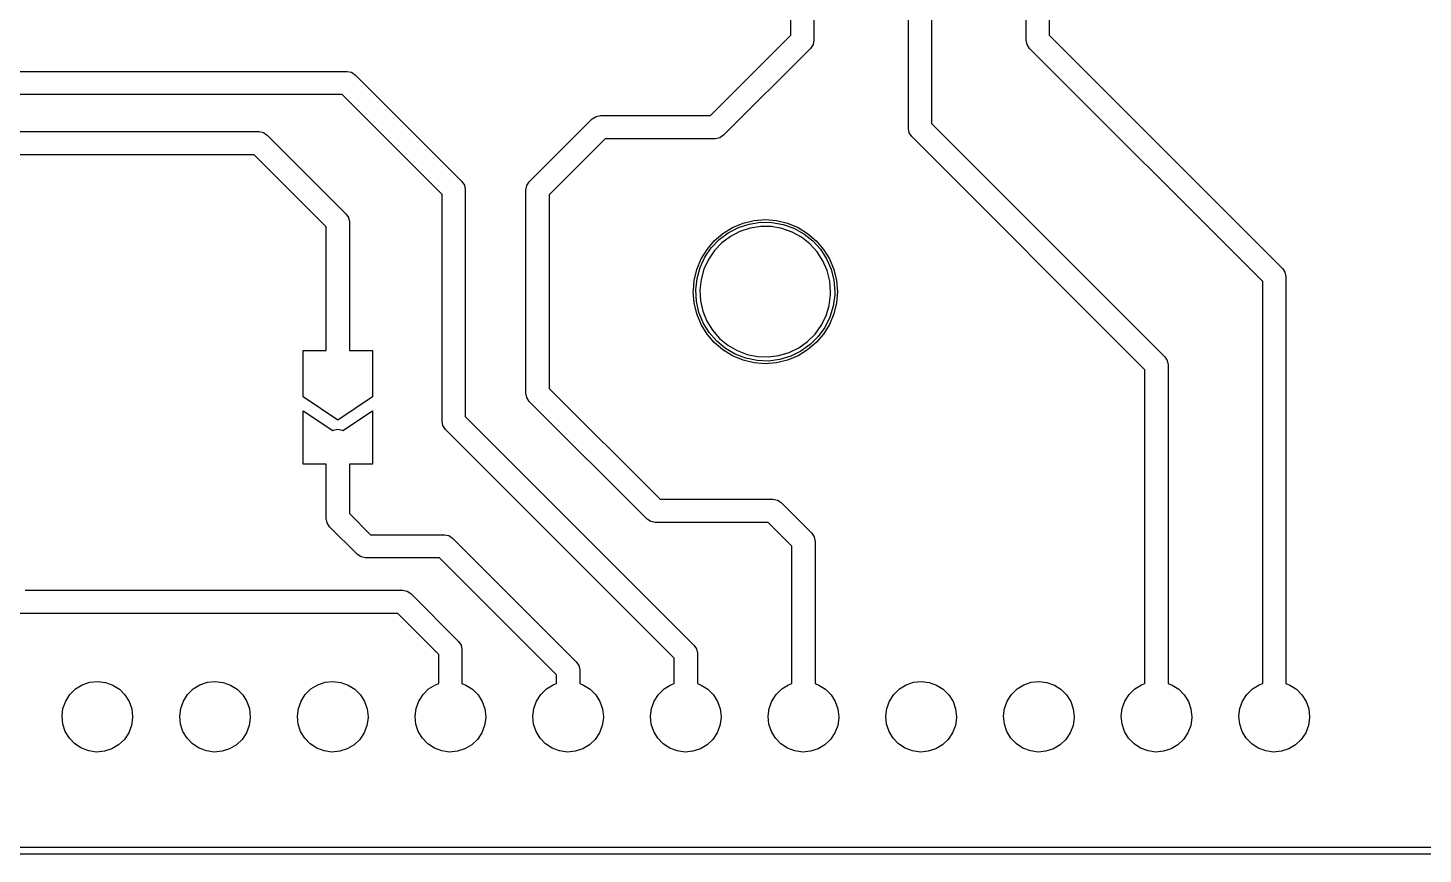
# Model space of a CAD drawing. Extents: x 10 to 287, y -200 to -10.
# Drawn here: x 94.41 to 124.52, y -122.34 to -104.51 of the extents above; entities that cross this region are included whole.
import ezdxf

# ---------------------------------------------------------------- set-up
doc = ezdxf.new("R2010")
doc.units = 0
doc.layers.add('BLACK', color=7, linetype='CONTINUOUS')

msp = doc.modelspace()

# ---------------------------------------------------------------- linework, layer by layer
at = {"layer": 'BLACK', "linetype": 'CONTINUOUS'}
for p, q in [((110.875, -104.671), (110.875, -104.316)), ((111.375, -104.316), (111.375, -104.775)), ((113.415, -106.68), (113.415, -104.316)), ((113.915, -104.316), (113.915, -106.576)), ((115.955, -104.775), (115.955, -104.316)), ((116.455, -104.316), (116.455, -104.671)), ((109.145, -106.402), (110.875, -104.671)), ((111.375, -104.775), (111.356, -104.871)), ((115.974, -104.871), (115.955, -104.775)), ((116.455, -104.671), (121.487, -109.703)), ((111.302, -104.952), (109.425, -106.828)), ((111.356, -104.871), (111.302, -104.952)), ((116.028, -104.952), (115.974, -104.871)), ((121.06, -109.984), (116.028, -104.952)), ((94.0036, -105.45), (101.3, -105.45)), ((101.3, -105.45), (101.396, -105.469)), ((101.396, -105.469), (101.477, -105.523)), ((101.477, -105.523), (103.777, -107.823)), ((101.196, -105.95), (93.9, -105.95)), ((103.35, -108.104), (101.196, -105.95)), ((105.233, -107.834), (106.593, -106.475)), ((106.593, -106.475), (106.674, -106.421)), ((106.674, -106.421), (106.769, -106.402)), ((106.769, -106.402), (109.145, -106.402)), ((113.915, -106.576), (118.947, -111.608)), ((92.8036, -106.75), (99.4, -106.75)), ((99.4, -106.75), (99.4957, -106.769)), ((99.4957, -106.769), (99.5768, -106.823)), ((99.5768, -106.823), (101.277, -108.523)), ((109.344, -106.883), (109.248, -106.902)), ((109.425, -106.828), (109.344, -106.883)), ((113.434, -106.776), (113.415, -106.68)), ((113.488, -106.857), (113.434, -106.776)), ((118.52, -111.889), (113.488, -106.857)), ((106.873, -106.902), (105.66, -108.114)), ((109.248, -106.902), (106.873, -106.902)), ((99.2964, -107.25), (92.7, -107.25)), ((100.85, -108.804), (99.2964, -107.25)), ((103.777, -107.823), (103.831, -107.904)), ((103.831, -107.904), (103.85, -108)), ((103.85, -108), (103.85, -112.896)), ((105.16, -108.011), (105.179, -107.915)), ((105.16, -112.395), (105.16, -108.011)), ((105.179, -107.915), (105.233, -107.834)), ((103.35, -113), (103.35, -108.104)), ((105.66, -108.114), (105.66, -112.291)), ((101.277, -108.523), (101.331, -108.604)), ((101.331, -108.604), (101.35, -108.7)), ((109.845, -108.726), (110.083, -108.669)), ((110.083, -108.669), (110.326, -108.65)), ((110.326, -108.65), (110.569, -108.669)), ((110.569, -108.669), (110.806, -108.726)), ((100.85, -111.475), (100.85, -108.804)), ((101.35, -108.7), (101.35, -111.475)), ((109.226, -109.105), (109.412, -108.947)), ((109.331, -109.081), (109.527, -108.934)), ((109.412, -108.947), (109.62, -108.819)), ((109.527, -108.934), (109.745, -108.82)), ((109.78, -108.905), (109.575, -109.012)), ((109.62, -108.819), (109.845, -108.726)), ((109.745, -108.82), (109.979, -108.744)), ((109.999, -108.833), (109.78, -108.905)), ((109.979, -108.744), (110.222, -108.706)), ((110.228, -108.798), (109.999, -108.833)), ((110.222, -108.706), (110.468, -108.709)), ((110.459, -108.801), (110.228, -108.798)), ((110.686, -108.842), (110.459, -108.801)), ((110.468, -108.709), (110.71, -108.753)), ((110.904, -108.919), (110.686, -108.842)), ((110.71, -108.753), (110.941, -108.835)), ((110.806, -108.726), (111.032, -108.819)), ((111.106, -109.031), (110.904, -108.919)), ((110.941, -108.835), (111.157, -108.953)), ((111.032, -108.819), (111.24, -108.947)), ((111.157, -108.953), (111.35, -109.106)), ((111.24, -108.947), (111.425, -109.105)), ((108.94, -109.499), (109.068, -109.291)), ((109.022, -109.462), (109.161, -109.259)), ((109.068, -109.291), (109.226, -109.105)), ((109.161, -109.259), (109.331, -109.081)), ((109.39, -109.151), (109.23, -109.318)), ((109.575, -109.012), (109.39, -109.151)), ((111.287, -109.174), (111.106, -109.031)), ((111.443, -109.345), (111.287, -109.174)), ((111.35, -109.106), (111.515, -109.288)), ((111.425, -109.105), (111.584, -109.291)), ((111.515, -109.288), (111.648, -109.494)), ((111.584, -109.291), (111.711, -109.499)), ((108.847, -109.724), (108.94, -109.499)), ((108.919, -109.685), (109.022, -109.462)), ((109.1, -109.508), (109.003, -109.718)), ((109.23, -109.318), (109.1, -109.508)), ((111.568, -109.539), (111.443, -109.345)), ((111.66, -109.75), (111.568, -109.539)), ((111.648, -109.494), (111.746, -109.719)), ((111.711, -109.499), (111.805, -109.724)), ((108.79, -109.962), (108.847, -109.724)), ((108.853, -109.922), (108.919, -109.685)), ((109.003, -109.718), (108.941, -109.941)), ((111.717, -109.975), (111.66, -109.75)), ((111.746, -109.719), (111.806, -109.958)), ((111.805, -109.724), (111.862, -109.962)), ((121.487, -109.703), (121.541, -109.784)), ((121.541, -109.784), (121.56, -109.88)), ((121.56, -109.88), (121.56, -118.665)), ((108.771, -110.205), (108.774, -110.17)), ((108.774, -110.17), (108.79, -109.962)), ((108.827, -110.166), (108.853, -109.922)), ((108.841, -110.412), (108.827, -110.166)), ((108.941, -109.941), (108.916, -110.17)), ((108.916, -110.17), (108.93, -110.401)), ((111.736, -110.205), (111.717, -109.975)), ((111.806, -109.958), (111.827, -110.203)), ((111.862, -109.962), (111.881, -110.205)), ((121.06, -118.665), (121.06, -109.984)), ((108.79, -110.448), (108.771, -110.205)), ((108.847, -110.685), (108.79, -110.448)), ((108.895, -110.651), (108.841, -110.412)), ((108.93, -110.401), (108.981, -110.626)), ((111.637, -110.724), (111.704, -110.503)), ((111.704, -110.503), (111.734, -110.274)), ((111.734, -110.274), (111.736, -110.205)), ((111.825, -110.276), (111.793, -110.52)), ((111.862, -110.448), (111.805, -110.685)), ((111.827, -110.203), (111.825, -110.276)), ((111.881, -110.205), (111.862, -110.448)), ((108.94, -110.911), (108.847, -110.685)), ((108.988, -110.879), (108.895, -110.651)), ((108.981, -110.626), (109.067, -110.84)), ((111.534, -110.931), (111.637, -110.724)), ((111.721, -110.755), (111.612, -110.975)), ((111.805, -110.685), (111.711, -110.911)), ((111.793, -110.52), (111.721, -110.755)), ((109.068, -111.119), (108.94, -110.911)), ((109.116, -111.089), (108.988, -110.879)), ((109.067, -110.84), (109.188, -111.037)), ((109.277, -111.275), (109.116, -111.089)), ((109.188, -111.037), (109.339, -111.212)), ((111.399, -111.119), (111.534, -110.931)), ((111.612, -110.975), (111.469, -111.175)), ((111.711, -110.911), (111.584, -111.119)), ((109.226, -111.304), (109.068, -111.119)), ((109.412, -111.463), (109.226, -111.304)), ((109.466, -111.432), (109.277, -111.275)), ((109.339, -111.212), (109.517, -111.36)), ((109.517, -111.36), (109.717, -111.476)), ((111.048, -111.416), (111.236, -111.282)), ((111.295, -111.348), (111.095, -111.491)), ((111.236, -111.282), (111.399, -111.119)), ((111.425, -111.304), (111.24, -111.463)), ((111.469, -111.175), (111.295, -111.348)), ((111.584, -111.119), (111.425, -111.304)), ((100.35, -112.475), (100.35, -111.475)), ((100.35, -111.475), (100.85, -111.475)), ((101.35, -111.475), (101.85, -111.475)), ((101.85, -111.475), (101.85, -112.475)), ((109.62, -111.59), (109.412, -111.463)), ((109.678, -111.556), (109.466, -111.432)), ((109.845, -111.684), (109.62, -111.59)), ((109.908, -111.643), (109.678, -111.556)), ((109.717, -111.476), (109.933, -111.559)), ((110.083, -111.741), (109.845, -111.684)), ((110.149, -111.692), (109.908, -111.643)), ((109.933, -111.559), (110.159, -111.605)), ((110.395, -111.701), (110.149, -111.692)), ((110.159, -111.605), (110.39, -111.613)), ((110.39, -111.613), (110.619, -111.584)), ((110.638, -111.67), (110.395, -111.701)), ((110.806, -111.684), (110.569, -111.741)), ((110.619, -111.584), (110.84, -111.517)), ((110.874, -111.599), (110.638, -111.67)), ((111.032, -111.59), (110.806, -111.684)), ((110.84, -111.517), (111.048, -111.416)), ((111.095, -111.491), (110.874, -111.599)), ((111.24, -111.463), (111.032, -111.59)), ((118.947, -111.608), (119.001, -111.689)), ((119.001, -111.689), (119.02, -111.785)), ((110.326, -111.76), (110.083, -111.741)), ((110.569, -111.741), (110.326, -111.76)), ((118.52, -118.665), (118.52, -111.889)), ((119.02, -111.785), (119.02, -118.665)), ((105.66, -112.291), (108.054, -114.685)), ((101.1, -112.975), (100.35, -112.475)), ((101.85, -112.475), (101.1, -112.975)), ((105.179, -112.491), (105.16, -112.395)), ((105.233, -112.572), (105.179, -112.491)), ((107.773, -115.112), (105.233, -112.572)), ((100.35, -113.925), (100.35, -112.775)), ((100.35, -112.775), (100.991, -113.203)), ((101.209, -113.203), (101.85, -112.775)), ((101.85, -112.775), (101.85, -113.925)), ((103.85, -112.896), (108.787, -117.833)), ((100.991, -113.203), (101.004, -113.194)), ((101.004, -113.194), (101.1, -113.175)), ((101.1, -113.175), (101.196, -113.194)), ((101.196, -113.194), (101.209, -113.203)), ((103.369, -113.096), (103.35, -113)), ((103.423, -113.177), (103.369, -113.096)), ((108.36, -118.114), (103.423, -113.177)), ((100.85, -113.925), (100.35, -113.925)), ((100.85, -115.1), (100.85, -113.925)), ((101.85, -113.925), (101.35, -113.925)), ((101.35, -113.925), (101.35, -114.996)), ((108.054, -114.685), (110.49, -114.685)), ((110.49, -114.685), (110.586, -114.704)), ((110.586, -114.704), (110.667, -114.758)), ((101.35, -114.996), (101.804, -115.45)), ((110.667, -114.758), (111.327, -115.418)), ((100.869, -115.196), (100.85, -115.1)), ((100.923, -115.277), (100.869, -115.196)), ((101.523, -115.877), (100.923, -115.277)), ((107.854, -115.166), (107.773, -115.112)), ((107.773, -115.112), (107.773, -115.112)), ((107.95, -115.185), (107.854, -115.166)), ((107.854, -115.166), (107.854, -115.166)), ((110.386, -115.185), (107.95, -115.185)), ((110.9, -115.699), (110.386, -115.185)), ((101.804, -115.45), (103.4, -115.45)), ((103.4, -115.45), (103.496, -115.469)), ((103.496, -115.469), (103.577, -115.523)), ((103.577, -115.523), (106.247, -118.193)), ((111.327, -115.418), (111.381, -115.499)), ((111.381, -115.499), (111.4, -115.595)), ((111.4, -115.595), (111.4, -118.665)), ((101.604, -115.931), (101.523, -115.877)), ((110.9, -118.665), (110.9, -115.699)), ((101.7, -115.95), (101.604, -115.931)), ((103.296, -115.95), (101.7, -115.95)), ((105.82, -118.474), (103.296, -115.95)), ((94.35, -116.65), (102.5, -116.65)), ((102.5, -116.65), (102.596, -116.669)), ((102.596, -116.669), (102.677, -116.723)), ((102.677, -116.723), (103.707, -117.753)), ((102.396, -117.15), (94.1, -117.15)), ((103.28, -118.034), (102.396, -117.15)), ((103.707, -117.753), (103.761, -117.834)), ((103.761, -117.834), (103.78, -117.93)), ((103.78, -117.93), (103.78, -118.665)), ((108.787, -117.833), (108.841, -117.914)), ((108.841, -117.914), (108.86, -118.01)), ((108.86, -118.01), (108.86, -118.665)), ((103.28, -118.665), (103.28, -118.034)), ((106.247, -118.193), (106.301, -118.274)), ((106.301, -118.274), (106.32, -118.37)), ((108.36, -118.665), (108.36, -118.114)), ((95.7464, -118.636), (95.9153, -118.618)), ((95.9153, -118.618), (96.084, -118.638)), ((98.2864, -118.636), (98.4553, -118.618)), ((98.4553, -118.618), (98.624, -118.638)), ((100.826, -118.636), (100.995, -118.618)), ((100.995, -118.618), (101.164, -118.638)), ((105.82, -118.665), (105.82, -118.474)), ((106.32, -118.37), (106.32, -118.665)), ((113.526, -118.636), (113.695, -118.618)), ((113.695, -118.618), (113.864, -118.638)), ((116.066, -118.636), (116.235, -118.618)), ((116.235, -118.618), (116.404, -118.638)), ((95.2275, -119.041), (95.3195, -118.898)), ((95.3195, -118.898), (95.4409, -118.78)), ((95.4409, -118.78), (95.5856, -118.691)), ((95.5856, -118.691), (95.7464, -118.636)), ((96.084, -118.638), (96.244, -118.695)), ((96.244, -118.695), (96.3875, -118.786)), ((96.3875, -118.786), (96.5072, -118.907)), ((96.5072, -118.907), (96.5972, -119.051)), ((97.7675, -119.041), (97.8595, -118.898)), ((97.8595, -118.898), (97.9809, -118.78)), ((97.9809, -118.78), (98.1256, -118.691)), ((98.1256, -118.691), (98.2864, -118.636)), ((98.624, -118.638), (98.784, -118.695)), ((98.784, -118.695), (98.9275, -118.786)), ((98.9275, -118.786), (99.0472, -118.907)), ((99.0472, -118.907), (99.1372, -119.051)), ((100.307, -119.041), (100.399, -118.898)), ((100.399, -118.898), (100.521, -118.78)), ((100.521, -118.78), (100.666, -118.691)), ((100.666, -118.691), (100.826, -118.636)), ((101.164, -118.638), (101.324, -118.695)), ((101.324, -118.695), (101.467, -118.786)), ((101.467, -118.786), (101.587, -118.907)), ((101.587, -118.907), (101.677, -119.051)), ((102.847, -119.041), (102.939, -118.898)), ((102.939, -118.898), (103.061, -118.78)), ((103.061, -118.78), (103.206, -118.691)), ((103.206, -118.691), (103.28, -118.665)), ((103.78, -118.665), (103.864, -118.695)), ((103.864, -118.695), (104.007, -118.786)), ((104.007, -118.786), (104.127, -118.907)), ((104.127, -118.907), (104.217, -119.051)), ((105.387, -119.041), (105.479, -118.898)), ((105.479, -118.898), (105.601, -118.78)), ((105.601, -118.78), (105.746, -118.691)), ((105.746, -118.691), (105.82, -118.665)), ((106.32, -118.665), (106.404, -118.695)), ((106.404, -118.695), (106.547, -118.786)), ((106.547, -118.786), (106.667, -118.907)), ((106.667, -118.907), (106.757, -119.051)), ((107.927, -119.041), (108.019, -118.898)), ((108.019, -118.898), (108.141, -118.78)), ((108.141, -118.78), (108.286, -118.691)), ((108.286, -118.691), (108.36, -118.665)), ((108.86, -118.665), (108.944, -118.695)), ((108.944, -118.695), (109.087, -118.786)), ((109.087, -118.786), (109.207, -118.907)), ((109.207, -118.907), (109.297, -119.051)), ((110.467, -119.041), (110.559, -118.898)), ((110.559, -118.898), (110.681, -118.78)), ((110.681, -118.78), (110.826, -118.691)), ((110.826, -118.691), (110.9, -118.665)), ((111.4, -118.665), (111.484, -118.695)), ((111.484, -118.695), (111.627, -118.786)), ((111.627, -118.786), (111.747, -118.907)), ((111.747, -118.907), (111.837, -119.051)), ((113.007, -119.041), (113.099, -118.898)), ((113.099, -118.898), (113.221, -118.78)), ((113.221, -118.78), (113.366, -118.691)), ((113.366, -118.691), (113.526, -118.636)), ((113.864, -118.638), (114.024, -118.695)), ((114.024, -118.695), (114.167, -118.786)), ((114.167, -118.786), (114.287, -118.907)), ((114.287, -118.907), (114.377, -119.051)), ((115.547, -119.041), (115.639, -118.898)), ((115.639, -118.898), (115.761, -118.78)), ((115.761, -118.78), (115.906, -118.691)), ((115.906, -118.691), (116.066, -118.636)), ((116.404, -118.638), (116.564, -118.695)), ((116.564, -118.695), (116.707, -118.786)), ((116.707, -118.786), (116.827, -118.907)), ((116.827, -118.907), (116.917, -119.051)), ((118.087, -119.041), (118.179, -118.898)), ((118.179, -118.898), (118.301, -118.78)), ((118.301, -118.78), (118.446, -118.691)), ((118.446, -118.691), (118.52, -118.665)), ((119.02, -118.665), (119.104, -118.695)), ((119.104, -118.695), (119.247, -118.786)), ((119.247, -118.786), (119.367, -118.907)), ((119.367, -118.907), (119.457, -119.051)), ((120.627, -119.041), (120.719, -118.898)), ((120.719, -118.898), (120.841, -118.78)), ((120.841, -118.78), (120.986, -118.691)), ((120.986, -118.691), (121.06, -118.665)), ((121.56, -118.665), (121.644, -118.695)), ((121.644, -118.695), (121.787, -118.786)), ((121.787, -118.786), (121.907, -118.907)), ((121.907, -118.907), (121.997, -119.051)), ((95.1481, -119.369), (95.1694, -119.201)), ((95.1694, -119.201), (95.2275, -119.041)), ((96.5972, -119.051), (96.6531, -119.211)), ((96.6531, -119.211), (96.672, -119.38)), ((97.6881, -119.369), (97.7094, -119.201)), ((97.7094, -119.201), (97.7675, -119.041)), ((99.1372, -119.051), (99.1931, -119.211)), ((99.1931, -119.211), (99.212, -119.38)), ((100.228, -119.369), (100.249, -119.201)), ((100.249, -119.201), (100.307, -119.041)), ((101.677, -119.051), (101.733, -119.211)), ((101.733, -119.211), (101.752, -119.38)), ((102.768, -119.369), (102.789, -119.201)), ((102.789, -119.201), (102.847, -119.041)), ((104.217, -119.051), (104.273, -119.211)), ((104.273, -119.211), (104.292, -119.38)), ((105.308, -119.369), (105.329, -119.201)), ((105.329, -119.201), (105.387, -119.041)), ((106.757, -119.051), (106.813, -119.211)), ((106.813, -119.211), (106.832, -119.38)), ((107.848, -119.369), (107.869, -119.201)), ((107.869, -119.201), (107.927, -119.041)), ((109.297, -119.051), (109.353, -119.211)), ((109.353, -119.211), (109.372, -119.38)), ((110.388, -119.369), (110.409, -119.201)), ((110.409, -119.201), (110.467, -119.041)), ((111.837, -119.051), (111.893, -119.211)), ((111.893, -119.211), (111.912, -119.38)), ((112.928, -119.369), (112.949, -119.201)), ((112.949, -119.201), (113.007, -119.041)), ((114.377, -119.051), (114.433, -119.211)), ((114.433, -119.211), (114.452, -119.38)), ((115.468, -119.369), (115.489, -119.201)), ((115.489, -119.201), (115.547, -119.041)), ((116.917, -119.051), (116.973, -119.211)), ((116.973, -119.211), (116.992, -119.38)), ((118.008, -119.369), (118.029, -119.201)), ((118.029, -119.201), (118.087, -119.041)), ((119.457, -119.051), (119.513, -119.211)), ((119.513, -119.211), (119.532, -119.38)), ((120.548, -119.369), (120.569, -119.201)), ((120.569, -119.201), (120.627, -119.041)), ((121.997, -119.051), (122.053, -119.211)), ((122.053, -119.211), (122.072, -119.38)), ((95.1647, -119.538), (95.1481, -119.369)), ((96.6717, -119.401), (96.6481, -119.57)), ((96.672, -119.38), (96.6717, -119.401)), ((97.7047, -119.538), (97.6881, -119.369)), ((99.2117, -119.401), (99.1881, -119.57)), ((99.212, -119.38), (99.2117, -119.401)), ((100.245, -119.538), (100.228, -119.369)), ((101.752, -119.401), (101.728, -119.57)), ((101.752, -119.38), (101.752, -119.401)), ((102.785, -119.538), (102.768, -119.369)), ((104.292, -119.401), (104.268, -119.57)), ((104.292, -119.38), (104.292, -119.401)), ((105.325, -119.538), (105.308, -119.369)), ((106.832, -119.401), (106.808, -119.57)), ((106.832, -119.38), (106.832, -119.401)), ((107.865, -119.538), (107.848, -119.369)), ((109.372, -119.401), (109.348, -119.57)), ((109.372, -119.38), (109.372, -119.401)), ((110.405, -119.538), (110.388, -119.369)), ((111.912, -119.401), (111.888, -119.57)), ((111.912, -119.38), (111.912, -119.401)), ((112.945, -119.538), (112.928, -119.369)), ((114.452, -119.401), (114.428, -119.57)), ((114.452, -119.38), (114.452, -119.401)), ((115.485, -119.538), (115.468, -119.369)), ((116.992, -119.401), (116.968, -119.57)), ((116.992, -119.38), (116.992, -119.401)), ((118.025, -119.538), (118.008, -119.369)), ((119.532, -119.401), (119.508, -119.57)), ((119.532, -119.38), (119.532, -119.401)), ((120.565, -119.538), (120.548, -119.369)), ((122.072, -119.401), (122.048, -119.57)), ((122.072, -119.38), (122.072, -119.401)), ((95.2183, -119.7), (95.1647, -119.538)), ((95.3063, -119.845), (95.2183, -119.7)), ((96.5877, -119.728), (96.4937, -119.87)), ((96.6481, -119.57), (96.5877, -119.728)), ((97.7583, -119.7), (97.7047, -119.538)), ((97.8463, -119.845), (97.7583, -119.7)), ((99.1277, -119.728), (99.0337, -119.87)), ((99.1881, -119.57), (99.1277, -119.728)), ((100.298, -119.7), (100.245, -119.538)), ((100.386, -119.845), (100.298, -119.7)), ((101.668, -119.728), (101.574, -119.87)), ((101.728, -119.57), (101.668, -119.728)), ((102.838, -119.7), (102.785, -119.538)), ((102.926, -119.845), (102.838, -119.7)), ((104.208, -119.728), (104.114, -119.87)), ((104.268, -119.57), (104.208, -119.728)), ((105.378, -119.7), (105.325, -119.538)), ((105.466, -119.845), (105.378, -119.7)), ((106.748, -119.728), (106.654, -119.87)), ((106.808, -119.57), (106.748, -119.728)), ((107.918, -119.7), (107.865, -119.538)), ((108.006, -119.845), (107.918, -119.7)), ((109.288, -119.728), (109.194, -119.87)), ((109.348, -119.57), (109.288, -119.728)), ((110.458, -119.7), (110.405, -119.538)), ((110.546, -119.845), (110.458, -119.7)), ((111.828, -119.728), (111.734, -119.87)), ((111.888, -119.57), (111.828, -119.728)), ((112.998, -119.7), (112.945, -119.538)), ((113.086, -119.845), (112.998, -119.7)), ((114.368, -119.728), (114.274, -119.87)), ((114.428, -119.57), (114.368, -119.728)), ((115.538, -119.7), (115.485, -119.538)), ((115.626, -119.845), (115.538, -119.7)), ((116.908, -119.728), (116.814, -119.87)), ((116.968, -119.57), (116.908, -119.728)), ((118.078, -119.7), (118.025, -119.538)), ((118.166, -119.845), (118.078, -119.7)), ((119.448, -119.728), (119.354, -119.87)), ((119.508, -119.57), (119.448, -119.728)), ((120.618, -119.7), (120.565, -119.538)), ((120.706, -119.845), (120.618, -119.7)), ((121.988, -119.728), (121.894, -119.87)), ((122.048, -119.57), (121.988, -119.728)), ((95.4243, -119.967), (95.3063, -119.845)), ((95.5664, -120.06), (95.4243, -119.967)), ((95.7257, -120.119), (95.5664, -120.06)), ((95.894, -120.142), (95.7257, -120.119)), ((96.0632, -120.126), (95.894, -120.142)), ((96.2248, -120.074), (96.0632, -120.126)), ((96.3707, -119.987), (96.2248, -120.074)), ((96.4937, -119.87), (96.3707, -119.987)), ((97.9643, -119.967), (97.8463, -119.845)), ((98.1064, -120.06), (97.9643, -119.967)), ((98.2657, -120.119), (98.1064, -120.06)), ((98.434, -120.142), (98.2657, -120.119)), ((98.6032, -120.126), (98.434, -120.142)), ((98.7648, -120.074), (98.6032, -120.126)), ((98.9107, -119.987), (98.7648, -120.074)), ((99.0337, -119.87), (98.9107, -119.987)), ((100.504, -119.967), (100.386, -119.845)), ((100.646, -120.06), (100.504, -119.967)), ((100.806, -120.119), (100.646, -120.06)), ((100.974, -120.142), (100.806, -120.119)), ((101.143, -120.126), (100.974, -120.142)), ((101.305, -120.074), (101.143, -120.126)), ((101.451, -119.987), (101.305, -120.074)), ((101.574, -119.87), (101.451, -119.987)), ((103.044, -119.967), (102.926, -119.845)), ((103.186, -120.06), (103.044, -119.967)), ((103.346, -120.119), (103.186, -120.06)), ((103.514, -120.142), (103.346, -120.119)), ((103.683, -120.126), (103.514, -120.142)), ((103.845, -120.074), (103.683, -120.126)), ((103.991, -119.987), (103.845, -120.074)), ((104.114, -119.87), (103.991, -119.987)), ((105.584, -119.967), (105.466, -119.845)), ((105.726, -120.06), (105.584, -119.967)), ((105.886, -120.119), (105.726, -120.06)), ((106.054, -120.142), (105.886, -120.119)), ((106.223, -120.126), (106.054, -120.142)), ((106.385, -120.074), (106.223, -120.126)), ((106.531, -119.987), (106.385, -120.074)), ((106.654, -119.87), (106.531, -119.987)), ((108.124, -119.967), (108.006, -119.845)), ((108.266, -120.06), (108.124, -119.967)), ((108.426, -120.119), (108.266, -120.06)), ((108.594, -120.142), (108.426, -120.119)), ((108.763, -120.126), (108.594, -120.142)), ((108.925, -120.074), (108.763, -120.126)), ((109.071, -119.987), (108.925, -120.074)), ((109.194, -119.87), (109.071, -119.987)), ((110.664, -119.967), (110.546, -119.845)), ((110.806, -120.06), (110.664, -119.967)), ((110.966, -120.119), (110.806, -120.06)), ((111.134, -120.142), (110.966, -120.119)), ((111.303, -120.126), (111.134, -120.142)), ((111.465, -120.074), (111.303, -120.126)), ((111.611, -119.987), (111.465, -120.074)), ((111.734, -119.87), (111.611, -119.987)), ((113.204, -119.967), (113.086, -119.845)), ((113.346, -120.06), (113.204, -119.967)), ((113.506, -120.119), (113.346, -120.06)), ((113.674, -120.142), (113.506, -120.119)), ((113.843, -120.126), (113.674, -120.142)), ((114.005, -120.074), (113.843, -120.126)), ((114.151, -119.987), (114.005, -120.074)), ((114.274, -119.87), (114.151, -119.987)), ((115.744, -119.967), (115.626, -119.845)), ((115.886, -120.06), (115.744, -119.967)), ((116.046, -120.119), (115.886, -120.06)), ((116.214, -120.142), (116.046, -120.119)), ((116.383, -120.126), (116.214, -120.142)), ((116.545, -120.074), (116.383, -120.126)), ((116.691, -119.987), (116.545, -120.074)), ((116.814, -119.87), (116.691, -119.987)), ((118.284, -119.967), (118.166, -119.845)), ((118.426, -120.06), (118.284, -119.967)), ((118.586, -120.119), (118.426, -120.06)), ((118.754, -120.142), (118.586, -120.119)), ((118.923, -120.126), (118.754, -120.142)), ((119.085, -120.074), (118.923, -120.126)), ((119.231, -119.987), (119.085, -120.074)), ((119.354, -119.87), (119.231, -119.987)), ((120.824, -119.967), (120.706, -119.845)), ((120.966, -120.06), (120.824, -119.967)), ((121.126, -120.119), (120.966, -120.06)), ((121.294, -120.142), (121.126, -120.119)), ((121.463, -120.126), (121.294, -120.142)), ((121.625, -120.074), (121.463, -120.126)), ((121.771, -119.987), (121.625, -120.074)), ((121.894, -119.87), (121.771, -119.987)), ((33.5659, -122.195), (206.771, -122.195)), ((206.846, -122.345), (33.4909, -122.345))]:
    msp.add_line(p, q, dxfattribs=at)

doc.saveas('drawing.dxf')
